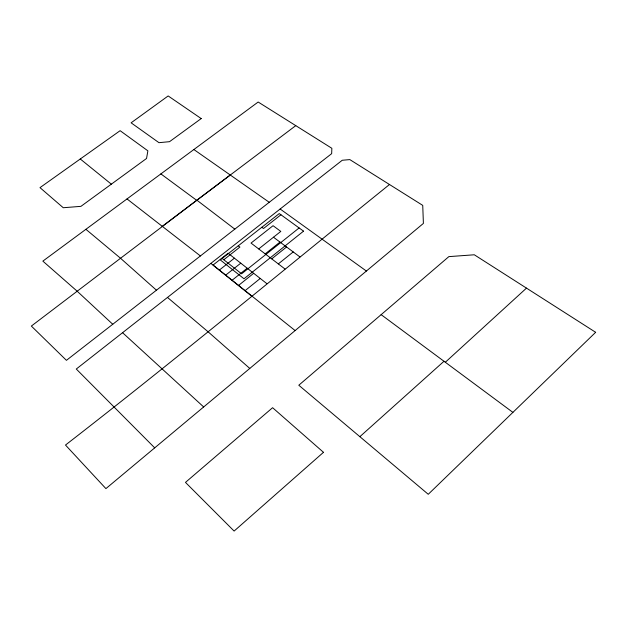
<?xml version="1.0" encoding="UTF-8"?>
<svg xmlns="http://www.w3.org/2000/svg" width="627" height="627" viewBox="0 0 627 627"><rect width="100%" height="100%" fill="white"/><g stroke="black" fill="none" stroke-linecap="round" stroke-linejoin="round"><path stroke-width="0.94" d="M445.319 362.249L526.484 288.122M359.859 436.682L444.002 361.262M389.5 184.503C281.633 271.546 175.066 360.141 65.49 445.045L105.916 488.613L423.397 223.416L422.739 205.382L349.827 159.603L342.24 160.261L76.282 369.029L154.712 447.866M244.985 290.732L260.244 278.459M278.325 263.904L293.209 251.929M238.472 285.497L253.684 273.309M271.726 258.865L286.57 246.975M232.021 280.308L247.195 268.215M265.182 253.88L279.995 242.077M299.118 227.954L241.591 273.811L222.162 258.457M225.634 275.175L240.768 263.168M258.708 248.935L280.802 231.41L273.051 225.696L251.027 243.072L284.995 268.999M219.317 270.088L234.412 258.175M223.808 259.758L239.914 247.077L238.26 245.8M280.943 214.787L263.505 228.51L261.843 227.264M112.75 324.261L331.667 153.654L331.855 148.301L258.167 102.021L42.855 261.122L76.925 290.991L112.75 324.261L66.431 360.337L31.35 326.064L196.721 200.35L160.865 173.891M127.007 198.924L162.26 226.323L295.772 125.635M230.289 175.027L196.909 200.193L234.819 229.137M80.272 158.992L39.995 187.638L63.264 207.733L80.938 206.346L146.546 158.474L147.878 150.825L120.118 130.682L80.272 158.992L111.332 184.158M193.876 149.532L269.249 202.294M280.159 209.01L366.387 271.036M381.145 314.66L512.902 412.378M273.482 237.218L299.918 256.929M162.26 226.323L200.397 255.949M266.867 283.655L228.11 253.23L213.055 265.056L295.121 330.57M210.86 263.387L251.568 296.022M85.907 229.317L120.235 258.003L156.452 290.191M167.48 297.433L208.532 332.177L249.773 368.425M122.563 332.694L203.65 406.939M595.65 332.302L428.257 494.288L298.797 385.229L448.861 256.623L474.302 254.781L595.65 332.302M323.485 452.318L234.114 531.061L185.474 482.39L272.596 407.707L323.485 452.318M303.539 231.151L244.013 278.78L220.296 259.923L279.266 213.564L303.539 231.151M201.204 118.581L169.541 141.678L158.96 142.674L131.106 122.821L168.169 95.939L201.204 118.581"/></g></svg>
